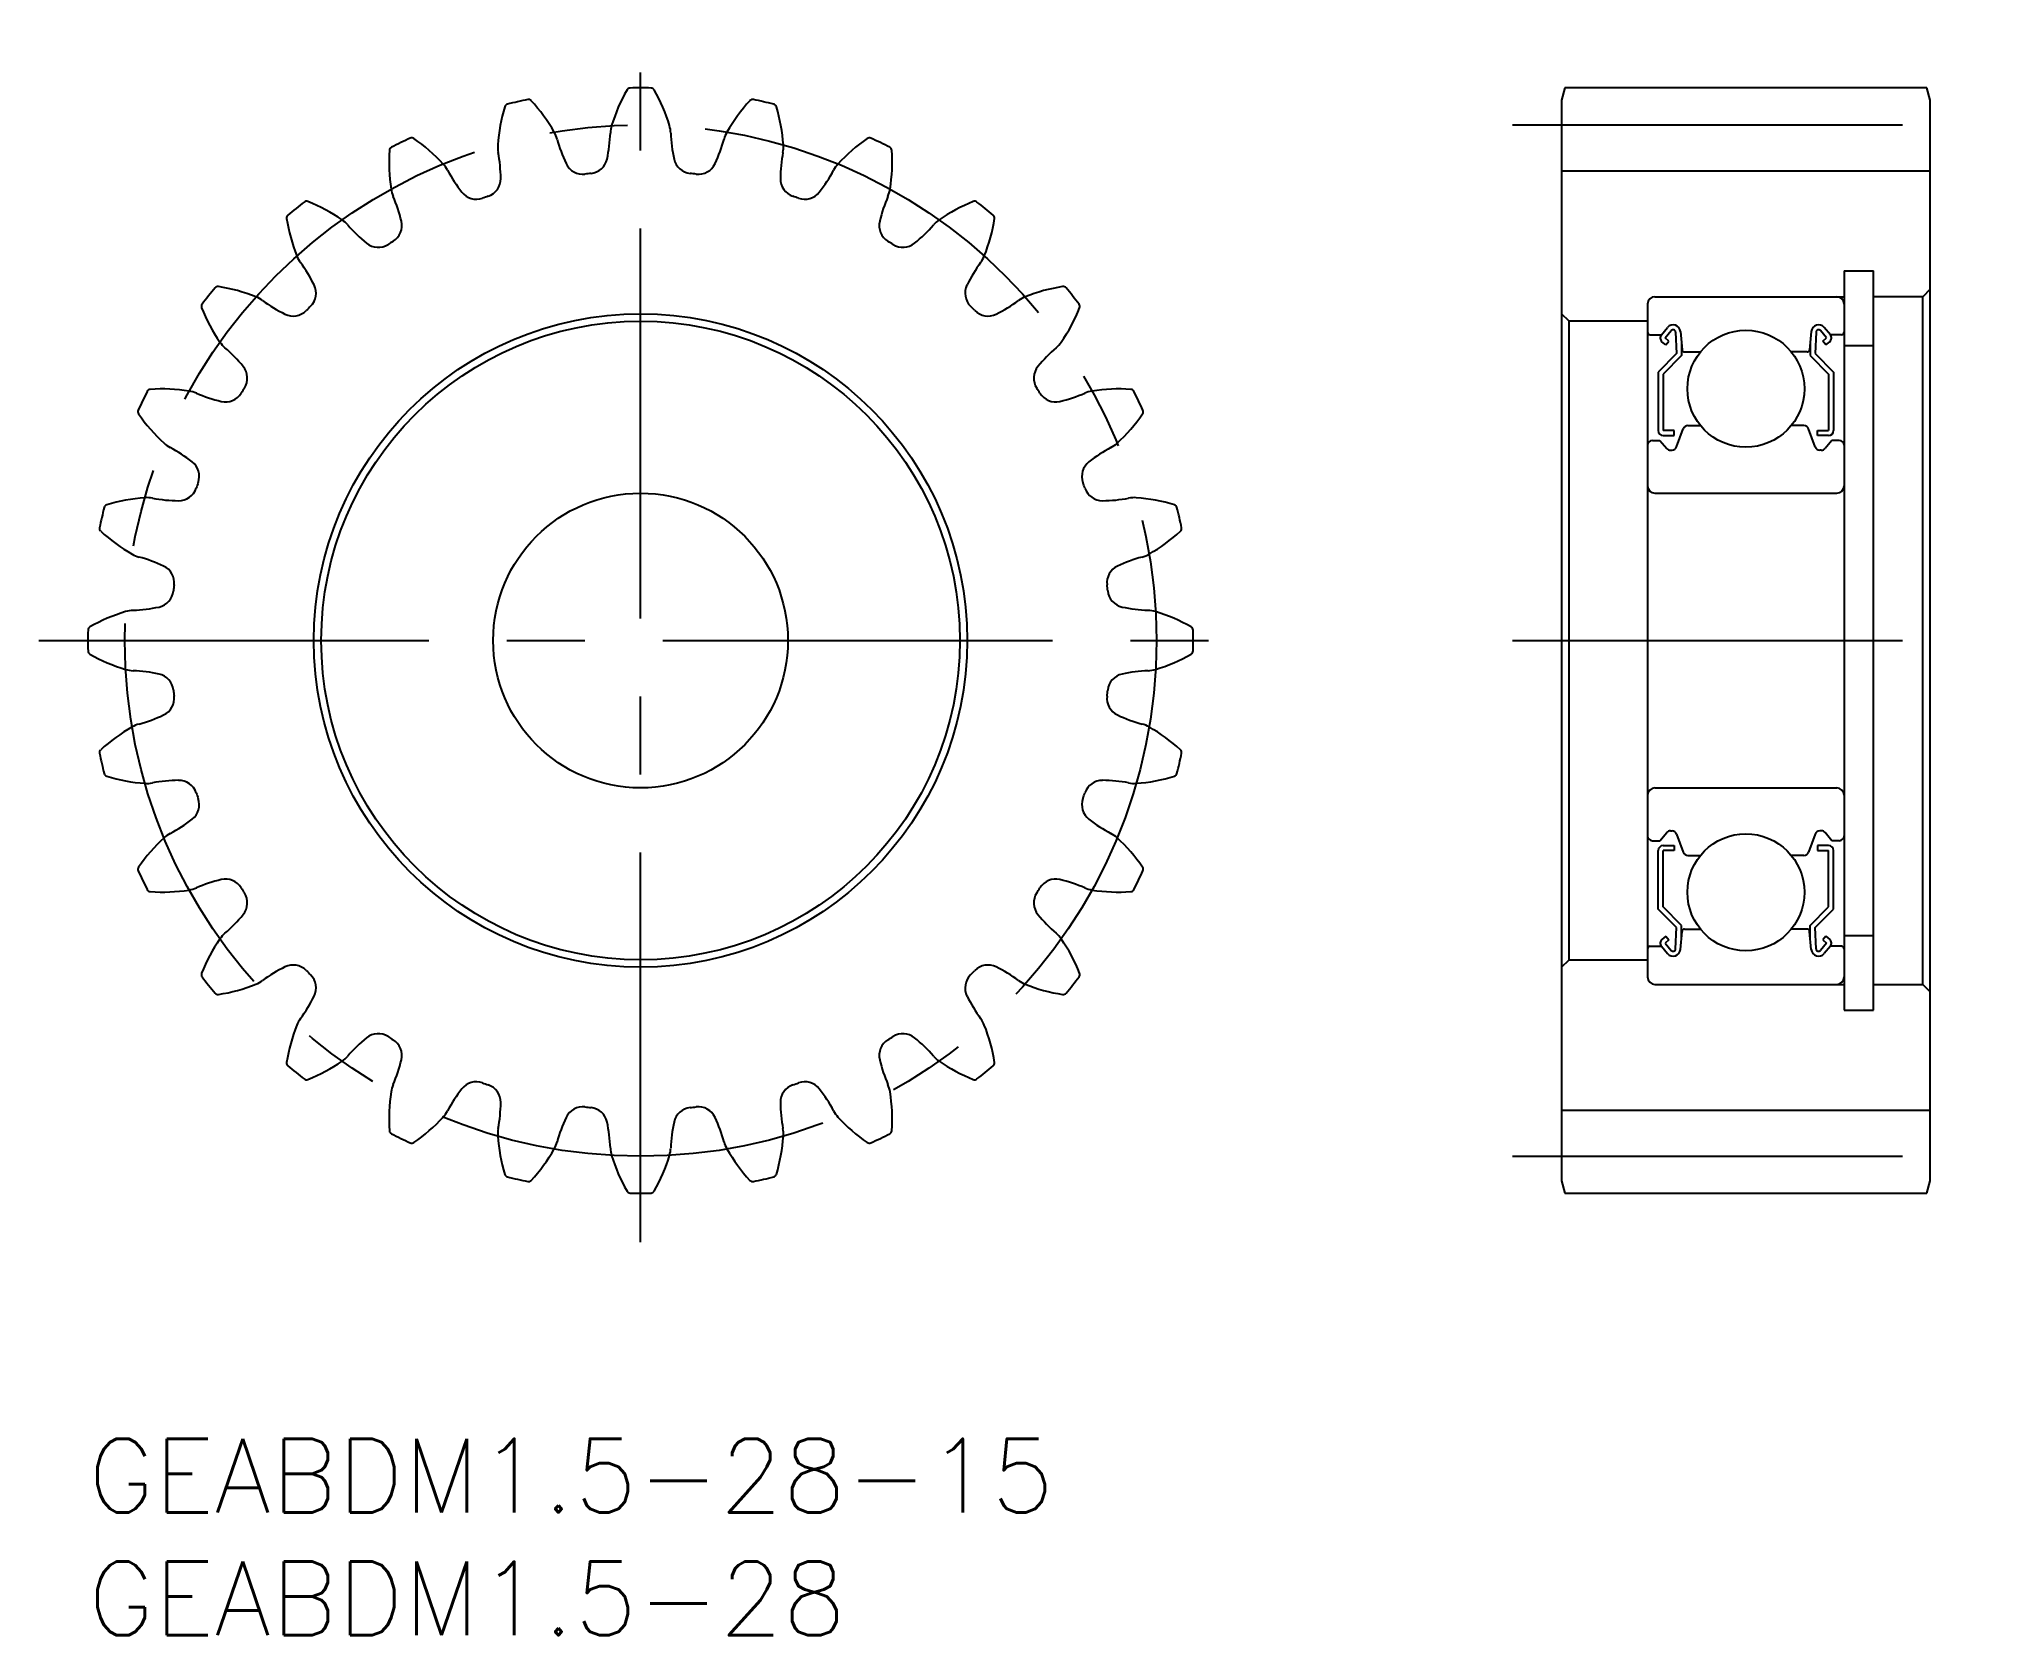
# Model space of a CAD drawing. Extents: x -2 to 77, y -8 to 57.
import ezdxf

# ---------------------------------------------------------------- set-up
doc = ezdxf.new("R2010")
doc.units = 0
doc.header["$LTSCALE"] = 0.5
doc.linetypes.add('CENTER', pattern=[50.8, 31.75, -6.35, 6.35, -6.35])
for name, color, linetype in [('MSM_CENTER', 1, 'CENTER'), ('MSM_CONTINUOUS', 7, 'CONTINUOUS'), ('MSM_PART_NUMBER', 7, 'CONTINUOUS')]:
    doc.layers.add(name, color=color, linetype=linetype)
doc.styles.get("Standard").update_dxf_attribs({"font": 'txt.shx', "height": 1, "bigfont": 'bigfont.shx'})

# ---------------------------------------------------------------- blocks, each defined once
blk = doc.blocks.new('*U3')
at = {"layer": 'MSM_PART_NUMBER'}
blk.add_text('GEABDM1.5-28', height=3, dxfattribs=at).set_placement((0, -8))
blk = doc.blocks.new('*U4')
at = {"layer": 'MSM_PART_NUMBER'}
blk.add_text('GEABDM1.5-28-15', height=3, dxfattribs=at).set_placement((0, -3))

msp = doc.modelspace()

# ---------------------------------------------------------------- linework, layer by layer
at = {"layer": 'MSM_CENTER'}
for p, q in [((22.5, 8), (22.5, 57)), ((58, 53.5), (77, 53.5)), ((-2, 32.5), (47, 32.5)), ((58, 32.5), (77, 32.5)), ((58, 11.5), (77, 11.5))]:
    msp.add_line(p, q, dxfattribs=at)
msp.add_circle((22.5, 32.5), 21, dxfattribs=at)
at = {"layer": 'MSM_CONTINUOUS'}
for p, q in [((60.134, 55), (60, 54.5)), ((74.866, 55), (60.134, 55)), ((75, 54.5), (74.866, 55)), ((60, 54.5), (60, 10.5)), ((75, 10.5), (75, 54.5)), ((60, 51.625), (75, 51.625)), ((71.5, 47.553), (71.5, 17.447)), ((71.5, 47.553), (72.7, 47.553)), ((72.7, 17.447), (72.7, 47.553)), ((75, 46.8), (74.7, 46.5)), ((63.5, 46.2), (63.5, 18.8)), ((63.8, 46.5), (71.5, 46.5)), ((74.7, 46.5), (72.7, 46.5)), ((74.7, 18.5), (74.7, 46.5)), ((60.3, 45.5), (60, 45.8)), ((63.5, 45.5), (60.3, 45.5)), ((60.3, 19.5), (60.3, 45.5)), ((64.06, 44.95), (64.31, 45.248)), ((64.213, 44.821), (64.463, 45.119)), ((64.64, 45.06), (64.683, 44.183)), ((64.838, 45.081), (64.903, 44.341)), ((70.162, 45.081), (70.097, 44.341)), ((70.36, 45.06), (70.317, 44.183)), ((70.787, 44.821), (70.537, 45.119)), ((70.94, 44.95), (70.69, 45.248)), ((63.6, 44.95), (64.06, 44.95)), ((64.238, 44.54), (64.085, 44.668)), ((64.366, 44.693), (64.213, 44.821)), ((64.238, 44.54), (64.366, 44.693)), ((64.883, 44.57), (64.883, 44.1)), ((65.003, 44.25), (65.651, 44.25)), ((69.997, 44.25), (69.349, 44.25)), ((70.117, 44.57), (70.117, 44.1)), ((70.634, 44.693), (70.787, 44.821)), ((70.762, 44.54), (70.634, 44.693)), ((70.762, 44.54), (70.915, 44.668)), ((71.4, 44.95), (70.94, 44.95)), ((71.5, 44.511), (72.7, 44.511)), ((64.683, 44.183), (63.933, 43.433)), ((64.883, 44.1), (64.133, 43.35)), ((70.117, 44.1), (70.867, 43.35)), ((70.317, 44.183), (71.067, 43.433)), ((63.933, 43.433), (63.933, 41.05)), ((64.133, 43.35), (64.133, 41.05)), ((70.867, 43.35), (70.867, 41.05)), ((71.067, 43.433), (71.067, 41.05)), ((64.682, 40.382), (64.95, 41.118)), ((65.138, 41.25), (65.651, 41.25)), ((69.862, 41.25), (69.349, 41.25)), ((70.318, 40.382), (70.05, 41.118)), ((63.7, 40.65), (64, 40.65)), ((64, 40.65), (64.276, 40.321)), ((64.583, 41.05), (64.133, 41.05)), ((64.133, 40.85), (64.583, 40.85)), ((64.583, 40.85), (64.583, 41.05)), ((70.417, 41.05), (70.867, 41.05)), ((70.417, 40.85), (70.417, 41.05)), ((70.867, 40.85), (70.417, 40.85)), ((71, 40.65), (70.724, 40.321)), ((71.3, 40.65), (71, 40.65)), ((64.429, 40.25), (64.494, 40.25)), ((70.571, 40.25), (70.506, 40.25)), ((63.8, 38.5), (71.2, 38.5)), ((63.8, 26.5), (71.2, 26.5)), ((64, 24.35), (64.276, 24.679)), ((64.429, 24.75), (64.494, 24.75)), ((64.682, 24.618), (64.95, 23.882)), ((70.318, 24.618), (70.05, 23.882)), ((70.571, 24.75), (70.506, 24.75)), ((71, 24.35), (70.724, 24.679)), ((63.7, 24.35), (64, 24.35)), ((63.933, 21.567), (63.933, 23.95)), ((64.133, 24.15), (64.583, 24.15)), ((64.133, 21.65), (64.133, 23.95)), ((64.583, 23.95), (64.133, 23.95)), ((64.583, 24.15), (64.583, 23.95)), ((65.138, 23.75), (65.651, 23.75)), ((65.266, 23.75), (65.266, 23.75)), ((65.394, 23.75), (65.394, 23.75)), ((69.862, 23.75), (69.349, 23.75)), ((70.417, 24.15), (70.417, 23.95)), ((70.867, 24.15), (70.417, 24.15)), ((70.417, 23.95), (70.867, 23.95)), ((70.867, 21.65), (70.867, 23.95)), ((71.3, 24.35), (71, 24.35)), ((71.067, 21.567), (71.067, 23.95)), ((64.683, 20.817), (63.933, 21.567)), ((64.883, 20.9), (64.133, 21.65)), ((70.117, 20.9), (70.867, 21.65)), ((70.317, 20.817), (71.067, 21.567)), ((64.64, 19.94), (64.683, 20.817)), ((64.838, 19.919), (64.903, 20.659)), ((64.883, 20.43), (64.883, 20.9)), ((65.003, 20.75), (65.651, 20.75)), ((69.997, 20.75), (69.349, 20.75)), ((70.162, 19.919), (70.097, 20.659)), ((70.117, 20.43), (70.117, 20.9)), ((70.36, 19.94), (70.317, 20.817)), ((63.6, 20.05), (64.06, 20.05)), ((64.06, 20.05), (64.31, 19.752)), ((64.238, 20.46), (64.085, 20.332)), ((64.366, 20.307), (64.213, 20.179)), ((64.213, 20.179), (64.463, 19.881)), ((64.238, 20.46), (64.366, 20.307)), ((70.787, 20.179), (70.537, 19.881)), ((70.762, 20.46), (70.634, 20.307)), ((70.634, 20.307), (70.787, 20.179)), ((70.94, 20.05), (70.69, 19.752)), ((70.762, 20.46), (70.915, 20.332)), ((71.4, 20.05), (70.94, 20.05)), ((71.5, 20.489), (72.7, 20.489)), ((60, 19.2), (60.3, 19.5)), ((60.3, 19.5), (63.5, 19.5)), ((63.8, 18.5), (71.5, 18.5)), ((72.7, 18.5), (74.7, 18.5)), ((74.7, 18.5), (75, 18.2)), ((71.5, 17.447), (72.7, 17.447)), ((60, 13.375), (75, 13.375)), ((60, 10.5), (60.134, 10)), ((74.866, 10), (75, 10.5)), ((60.134, 10), (74.866, 10))]:
    msp.add_line(p, q, dxfattribs=at)
for centre, radius in [((22.5, 32.5), 13.3), ((22.5, 32.5), 13), ((67.5, 42.75), 2.381), ((22.5, 32.5), 6), ((67.5, 22.25), 2.381)]:
    msp.add_circle(centre, radius, dxfattribs=at)
for centre, radius, start, end in [((22.5, 32.5), 22.5, 101.77517, 103.93911), ((17.939, 54.38), 0.15, 42.62178, 101.77517), ((28.024, 51.445), 7, 150.23535, 163.21429), ((22.078, 54.846), 0.15, 91.08197, 150.23535), ((22.5, 32.5), 22.5, 88.91803, 91.08197), ((22.922, 54.846), 0.15, 29.76465, 88.91803), ((16.976, 51.445), 7, 16.78571, 29.76465), ((27.061, 54.38), 0.15, 78.22483, 137.37821), ((22.5, 32.5), 22.5, 76.06089, 78.22483), ((23.67, 52.2), 7, 163.09249, 176.07143), ((17.116, 54.192), 0.15, 103.93911, 163.09249), ((12.898, 49.741), 7, 29.64286, 42.62179), ((32.102, 49.741), 7, 137.37821, 150.35714), ((27.884, 54.192), 0.15, 16.90751, 76.06089), ((21.33, 52.2), 7, 3.92857, 16.90751), ((22.5, 32.5), 22.5, 114.63231, 116.79626), ((13.185, 52.816), 0.15, 55.47892, 114.63231), ((9.303, 47.172), 7, 42.5, 55.47894), ((17.913, 52.595), 1.23, 15.23792, 29.64287), ((15.054, 53.421), 6.222, 347.79048, 357.61923), ((22.5, 53.112), 1.23, 163.21427, 177.61922), ((22.5, 53.112), 1.23, 2.38078, 16.78573), ((29.946, 53.421), 6.222, 182.38077, 192.20952), ((27.087, 52.595), 1.23, 150.35712, 164.76208), ((35.697, 47.172), 7, 124.52106, 137.5), ((31.815, 52.816), 0.15, 65.36769, 124.52106), ((22.5, 32.5), 22.5, 63.20374, 65.36769), ((19.257, 51.966), 7, 175.94964, 188.92857), ((12.424, 52.45), 0.15, 116.79626, 175.94964), ((17.913, 52.595), 1.23, 176.07141, 190.47636), ((10.586, 51.24), 6.222, 0.64762, 10.47637), ((25.104, 54.554), 6.222, 195.23791, 205.06666), ((19.896, 54.554), 6.222, 334.93334, 344.76209), ((34.414, 51.24), 6.222, 169.52363, 179.35238), ((27.087, 52.595), 1.23, 349.52364, 3.92859), ((32.576, 52.45), 0.15, 4.05036, 63.20374), ((25.743, 51.966), 7, 351.07143, 4.05036), ((13.557, 51.071), 1.23, 28.09507, 42.50002), ((20.131, 54.58), 6.222, 208.09506, 217.92381), ((20.147, 52.235), 0.75, 205.06667, 276.79996), ((22.5, 32.5), 19.125, 96.05718, 96.79996), ((20.403, 52.264), 0.75, 276.05718, 347.79049), ((24.597, 52.264), 0.75, 192.20952, 263.94282), ((22.5, 32.5), 19.125, 83.20004, 83.94282), ((24.853, 52.235), 0.75, 263.20004, 334.93335), ((24.869, 54.58), 6.222, 322.0762, 331.90494), ((31.443, 51.071), 1.23, 137.49998, 151.90493), ((13.557, 51.071), 1.23, 188.92855, 203.3335), ((6.714, 48.119), 6.222, 13.50477, 23.33352), ((15.814, 51.217), 0.75, 217.92381, 289.65711), ((22.5, 32.5), 19.125, 108.91432, 109.65711), ((16.057, 51.302), 0.75, 288.91432, 0.64763), ((28.943, 51.302), 0.75, 179.35237, 251.08568), ((22.5, 32.5), 19.125, 70.34289, 71.08568), ((29.186, 51.217), 0.75, 250.34289, 322.0762), ((38.286, 48.119), 6.222, 156.66648, 166.49523), ((31.443, 51.071), 1.23, 336.6665, 351.07145), ((8.238, 49.708), 0.15, 129.6534, 188.80678), ((22.5, 32.5), 22.5, 127.48946, 129.6534), ((8.897, 50.234), 0.15, 68.33607, 127.48946), ((6.369, 43.868), 7, 55.35714, 68.33608), ((38.631, 43.868), 7, 111.66392, 124.64286), ((36.103, 50.234), 0.15, 52.51054, 111.66392), ((22.5, 32.5), 22.5, 50.3466, 52.51054), ((36.762, 49.708), 0.15, 351.19322, 50.3466), ((15.007, 50.756), 7, 188.80678, 201.78571), ((9.649, 48.615), 1.23, 40.95221, 55.35716), ((15.277, 53.499), 6.222, 220.9522, 230.78095), ((12.035, 49.397), 0.75, 301.77146, 13.50477), ((32.965, 49.397), 0.75, 166.49524, 238.22854), ((29.723, 53.499), 6.222, 309.21905, 319.0478), ((35.351, 48.615), 1.23, 124.64284, 139.04779), ((29.993, 50.756), 7, 338.21429, 351.19322), ((11.817, 49.26), 0.75, 230.78096, 302.51425), ((22.5, 32.5), 19.125, 121.77146, 122.51425), ((22.5, 32.5), 19.125, 57.48575, 58.22854), ((33.183, 49.26), 0.75, 237.48575, 309.21906), ((9.649, 48.615), 1.23, 201.7857, 216.19065), ((3.634, 44.215), 6.222, 26.36191, 36.19066), ((41.366, 44.215), 6.222, 143.80934, 153.63809), ((35.351, 48.615), 1.23, 323.80935, 338.2143), ((22.5, 32.5), 22.5, 140.3466, 142.51054), ((5.292, 46.762), 0.15, 81.19321, 140.3466), ((4.244, 39.993), 7, 68.21429, 81.19322), ((8.538, 46.645), 0.75, 314.62861, 26.36192), ((36.462, 46.645), 0.75, 153.6381, 225.37139), ((40.756, 39.993), 7, 98.80678, 111.78571), ((39.708, 46.762), 0.15, 39.6534, 98.80678), ((22.5, 32.5), 22.5, 37.48946, 39.6534), ((4.766, 46.103), 0.15, 142.51054, 201.66392), ((11.132, 48.631), 7, 201.66392, 214.64286), ((6.385, 45.351), 1.23, 53.80935, 68.2143), ((10.785, 51.366), 6.222, 233.80934, 243.63809), ((8.355, 46.462), 0.75, 243.6381, 315.37139), ((22.5, 32.5), 19.125, 134.62861, 135.37139), ((22.5, 32.5), 19.125, 44.62861, 45.37139), ((36.645, 46.462), 0.75, 224.62861, 296.36192), ((34.215, 51.366), 6.222, 296.36191, 306.19066), ((38.615, 45.351), 1.23, 111.7857, 126.19065), ((33.868, 48.631), 7, 325.35714, 338.33608), ((40.234, 46.103), 0.15, 338.33608, 37.48946), ((63.8, 46.2), 0.3, 90, 180), ((71.2, 46.2), 0.3, 0, 90), ((63.6, 45.05), 0.1, 180, 270), ((64.539, 45.055), 0.3, 4.99676, 140.00197), ((64.54, 45.055), 0.1, 2.81979, 140.00215), ((70.461, 45.055), 0.3, 39.99803, 175.00324), ((70.46, 45.055), 0.1, 39.99785, 177.18021), ((71.4, 45.05), 0.1, 270, 0), ((6.385, 45.351), 1.23, 214.64284, 229.04779), ((1.501, 39.723), 6.222, 39.21905, 49.0478), ((43.499, 39.723), 6.222, 130.9522, 140.78095), ((38.615, 45.351), 1.23, 310.95221, 325.35716), ((64.213, 44.821), 0.2, 140.00197, 230.08631), ((65.003, 44.35), 0.1, 184.99676, 269.99912), ((69.997, 44.35), 0.1, 270.00088, 355.00324), ((70.787, 44.821), 0.2, 309.91369, 39.99803), ((5.74, 43.183), 0.75, 327.48575, 39.21906), ((39.26, 43.183), 0.75, 140.78096, 212.51425), ((2.55, 42.576), 0.15, 94.05035, 153.20374), ((3.034, 35.743), 7, 81.07143, 94.05036), ((22.5, 32.5), 19.125, 147.48575, 148.22854), ((22.5, 32.5), 19.125, 31.77146, 32.51425), ((41.966, 35.743), 7, 85.94964, 98.92857), ((42.45, 42.576), 0.15, 26.79626, 85.94964), ((2.184, 41.815), 0.15, 155.36769, 214.52106), ((22.5, 32.5), 22.5, 153.20374, 155.36769), ((3.929, 41.443), 1.23, 66.6665, 81.07145), ((6.881, 48.286), 6.222, 246.66648, 256.49523), ((5.603, 42.965), 0.75, 256.49524, 328.22854), ((39.397, 42.965), 0.75, 211.77146, 283.50477), ((38.119, 48.286), 6.222, 283.50477, 293.33352), ((41.071, 41.443), 1.23, 98.92855, 113.3335), ((22.5, 32.5), 22.5, 24.63231, 26.79626), ((42.816, 41.815), 0.15, 325.47894, 24.63231), ((7.828, 45.697), 7, 214.52106, 227.5), ((37.172, 45.697), 7, 312.5, 325.47894), ((65.138, 41.05), 0.2, 90, 159.99165), ((69.862, 41.05), 0.2, 20.00835, 90), ((3.929, 41.443), 1.23, 227.49998, 241.90493), ((0.42, 34.869), 6.222, 52.0762, 61.90494), ((44.58, 34.869), 6.222, 118.09506, 127.92381), ((41.071, 41.443), 1.23, 298.09507, 312.50001), ((63.7, 40.45), 0.2, 90, 180), ((64.133, 41.05), 0.2, 180, 270), ((64.429, 40.45), 0.2, 219.9952, 270), ((64.494, 40.45), 0.2, 270, 339.99165), ((70.506, 40.45), 0.2, 200.00835, 270), ((70.571, 40.45), 0.2, 270, 320.0048), ((70.867, 41.05), 0.2, 270, 0), ((71.3, 40.45), 0.2, 0, 90), ((3.783, 39.186), 0.75, 340.34289, 52.0762), ((41.217, 39.186), 0.75, 127.92381, 199.65711), ((22.5, 32.5), 19.125, 160.34289, 161.08568), ((22.5, 32.5), 19.125, 18.91432, 19.65711), ((63.8, 38.8), 0.3, 180, 270), ((71.2, 38.8), 0.3, 270, 0), ((22.5, 32.5), 22.5, 166.06089, 168.22483), ((0.808, 37.884), 0.15, 106.9075, 166.06089), ((2.8, 31.33), 7, 93.92857, 106.90751), ((2.405, 37.087), 1.23, 79.52364, 93.92859), ((3.76, 44.414), 6.222, 259.52363, 269.35238), ((3.698, 38.943), 0.75, 269.35237, 341.08568), ((41.302, 38.943), 0.75, 198.91432, 270.64763), ((41.24, 44.414), 6.222, 270.64762, 280.47637), ((42.595, 37.087), 1.23, 86.07141, 100.47636), ((42.2, 31.33), 7, 73.09249, 86.07143), ((44.192, 37.884), 0.15, 13.93911, 73.09249), ((22.5, 32.5), 22.5, 11.77517, 13.93911), ((0.62, 37.061), 0.15, 168.22483, 227.37821), ((5.259, 42.102), 7, 227.37821, 240.35714), ((39.741, 42.102), 7, 299.64286, 312.62179), ((44.38, 37.061), 0.15, 312.62178, 11.77517), ((2.405, 37.087), 1.23, 240.35712, 254.76208), ((0.446, 29.896), 6.222, 64.93334, 74.76209), ((44.554, 29.896), 6.222, 105.23791, 115.06666), ((42.595, 37.087), 1.23, 285.23792, 299.64287), ((2.765, 34.853), 0.75, 353.20004, 64.93335), ((22.5, 32.5), 19.125, 173.20004, 173.94282), ((42.235, 34.853), 0.75, 115.06667, 186.79996), ((22.5, 32.5), 19.125, 6.05718, 6.79996), ((2.736, 34.597), 0.75, 282.20952, 353.94282), ((42.264, 34.597), 0.75, 186.05718, 257.79049), ((3.555, 26.976), 7, 106.78571, 119.76465), ((1.888, 32.5), 1.23, 92.38078, 106.78573), ((1.579, 39.946), 6.222, 272.38077, 282.20952), ((43.421, 39.946), 6.222, 257.79048, 267.61923), ((43.112, 32.5), 1.23, 73.21427, 87.61922), ((41.445, 26.976), 7, 60.23535, 73.21428), ((22.5, 32.5), 22.5, 178.91803, 181.08197), ((0.154, 32.922), 0.15, 119.76464, 178.91803), ((44.846, 32.922), 0.15, 1.08197, 60.23535), ((22.5, 32.5), 22.5, 358.91803, 1.08197), ((0.154, 32.078), 0.15, 181.08197, 240.23535), ((3.555, 38.024), 7, 240.23535, 253.21428), ((41.445, 38.024), 7, 286.78571, 299.76465), ((44.846, 32.078), 0.15, 299.76464, 358.91803), ((1.888, 32.5), 1.23, 253.21427, 267.61922), ((1.579, 25.054), 6.222, 77.79048, 87.61923), ((2.736, 30.403), 0.75, 6.05718, 77.79049), ((42.264, 30.403), 0.75, 102.20953, 173.94282), ((43.421, 25.054), 6.222, 92.38077, 102.20952), ((43.112, 32.5), 1.23, 272.38078, 286.78573), ((2.765, 30.147), 0.75, 295.06666, 6.79996), ((22.5, 32.5), 19.125, 186.05718, 186.79996), ((42.235, 30.147), 0.75, 173.20004, 244.93335), ((22.5, 32.5), 19.125, 353.20004, 353.94282), ((0.446, 35.104), 6.222, 285.23791, 295.06666), ((44.554, 35.104), 6.222, 244.93334, 254.76209), ((5.259, 22.898), 7, 119.64286, 132.62179), ((2.405, 27.913), 1.23, 105.23792, 119.64287), ((42.595, 27.913), 1.23, 60.35712, 74.76208), ((39.741, 22.898), 7, 47.37821, 60.35714), ((0.62, 27.939), 0.15, 132.62178, 191.77517), ((22.5, 32.5), 22.5, 191.77517, 193.93911), ((22.5, 32.5), 22.5, 346.06089, 348.22483), ((44.38, 27.939), 0.15, 348.22483, 47.37821), ((0.808, 27.116), 0.15, 193.93911, 253.09249), ((2.8, 33.67), 7, 253.09249, 266.07143), ((42.2, 33.67), 7, 273.92857, 286.90751), ((44.192, 27.116), 0.15, 286.9075, 346.06089), ((2.405, 27.913), 1.23, 266.07141, 280.47636), ((3.76, 20.586), 6.222, 90.64762, 100.47637), ((3.698, 26.057), 0.75, 18.91432, 90.64763), ((22.5, 32.5), 19.125, 198.91432, 199.65711), ((22.5, 32.5), 19.125, 340.34289, 341.08568), ((41.302, 26.057), 0.75, 89.35238, 161.08568), ((41.24, 20.586), 6.222, 79.52363, 89.35238), ((42.595, 27.913), 1.23, 259.52364, 273.92858), ((63.8, 26.2), 0.3, 90, 180), ((71.2, 26.2), 0.3, 0, 90), ((3.783, 25.814), 0.75, 307.9238, 19.65711), ((41.217, 25.814), 0.75, 160.34289, 232.0762), ((3.929, 23.557), 1.23, 118.09507, 132.50002), ((0.42, 30.131), 6.222, 298.09506, 307.9238), ((44.58, 30.131), 6.222, 232.0762, 241.90494), ((41.071, 23.557), 1.23, 47.49998, 61.90493), ((63.7, 24.55), 0.2, 180, 270), ((64.429, 24.55), 0.2, 90, 140.0048), ((64.494, 24.55), 0.2, 20.00835, 90), ((70.506, 24.55), 0.2, 90, 159.99165), ((70.571, 24.55), 0.2, 39.9952, 90), ((71.3, 24.55), 0.2, 270, 0), ((7.828, 19.303), 7, 132.5, 145.47894), ((37.172, 19.303), 7, 34.52106, 47.5), ((64.133, 23.95), 0.2, 90, 180), ((65.138, 23.95), 0.2, 200.00835, 270), ((69.862, 23.95), 0.2, 270, 339.99165), ((70.867, 23.95), 0.2, 0, 90), ((2.184, 23.185), 0.15, 145.47893, 204.63231), ((22.5, 32.5), 22.5, 204.63231, 206.79626), ((22.5, 32.5), 22.5, 333.20374, 335.36769), ((42.816, 23.185), 0.15, 335.36769, 34.52106), ((2.55, 22.424), 0.15, 206.79626, 265.94964), ((3.034, 29.257), 7, 265.94964, 278.92857), ((3.929, 23.557), 1.23, 278.92855, 293.3335), ((6.881, 16.714), 6.222, 103.50477, 113.33352), ((5.603, 22.035), 0.75, 31.77146, 103.50477), ((22.5, 32.5), 19.125, 211.77146, 212.51425), ((5.74, 21.817), 0.75, 320.78095, 32.51425), ((39.26, 21.817), 0.75, 147.48575, 219.21906), ((22.5, 32.5), 19.125, 327.48575, 328.22854), ((39.397, 22.035), 0.75, 76.49524, 148.22854), ((38.119, 16.714), 6.222, 66.66648, 76.49523), ((41.071, 23.557), 1.23, 246.6665, 261.07145), ((41.966, 29.257), 7, 261.07143, 274.05036), ((42.45, 22.424), 0.15, 274.05035, 333.20374), ((1.501, 25.277), 6.222, 310.9522, 320.78095), ((43.499, 25.277), 6.222, 219.21905, 229.0478), ((6.385, 19.649), 1.23, 130.95221, 145.35716), ((38.615, 19.649), 1.23, 34.64284, 49.04779), ((65.003, 20.65), 0.1, 90.00088, 175.00324), ((69.997, 20.65), 0.1, 4.99676, 89.99912), ((11.132, 16.369), 7, 145.35714, 158.33608), ((33.868, 16.369), 7, 21.66392, 34.64286), ((63.6, 19.95), 0.1, 90, 180), ((64.213, 20.179), 0.2, 129.91369, 219.99803), ((64.539, 19.945), 0.3, 219.99803, 355.00324), ((64.54, 19.945), 0.1, 219.99785, 357.18021), ((70.461, 19.945), 0.3, 184.99676, 320.00197), ((70.46, 19.945), 0.1, 182.81979, 320.00215), ((70.787, 20.179), 0.2, 320.00197, 50.08631), ((71.4, 19.95), 0.1, 0, 90), ((10.785, 13.634), 6.222, 116.36191, 126.19066), ((8.355, 18.538), 0.75, 44.62861, 116.36192), ((22.5, 32.5), 19.125, 224.62861, 225.37139), ((22.5, 32.5), 19.125, 314.62861, 315.37139), ((36.645, 18.538), 0.75, 63.6381, 135.37139), ((34.215, 13.634), 6.222, 53.80934, 63.63809), ((4.766, 18.897), 0.15, 158.33607, 217.48946), ((22.5, 32.5), 22.5, 217.48946, 219.6534), ((4.244, 25.007), 7, 278.80678, 291.78571), ((6.385, 19.649), 1.23, 291.7857, 306.19065), ((8.538, 18.355), 0.75, 333.6381, 45.37139), ((36.462, 18.355), 0.75, 134.62861, 206.36192), ((38.615, 19.649), 1.23, 233.80935, 248.2143), ((40.756, 25.007), 7, 248.21429, 261.19322), ((22.5, 32.5), 22.5, 320.3466, 322.51054), ((40.234, 18.897), 0.15, 322.51054, 21.66392), ((63.8, 18.8), 0.3, 180, 270), ((71.2, 18.8), 0.3, 270, 0), ((5.292, 18.238), 0.15, 219.6534, 278.80678), ((3.634, 20.785), 6.222, 323.80934, 333.63809), ((41.366, 20.785), 6.222, 206.36191, 216.19066), ((39.708, 18.238), 0.15, 261.19321, 320.3466), ((15.007, 14.244), 7, 158.21429, 171.19322), ((9.649, 16.385), 1.23, 143.80935, 158.2143), ((35.351, 16.385), 1.23, 21.7857, 36.19065), ((29.993, 14.244), 7, 8.80678, 21.78571), ((15.277, 11.501), 6.222, 129.21905, 139.0478), ((11.817, 15.74), 0.75, 57.48575, 129.21906), ((22.5, 32.5), 19.125, 237.48575, 238.22854), ((12.035, 15.603), 0.75, 346.49524, 58.22854), ((32.965, 15.603), 0.75, 121.77146, 193.50477), ((22.5, 32.5), 19.125, 301.77146, 302.51425), ((33.183, 15.74), 0.75, 50.78095, 122.51425), ((29.723, 11.501), 6.222, 40.9522, 50.78095), ((8.238, 15.292), 0.15, 171.19321, 230.3466), ((22.5, 32.5), 22.5, 230.3466, 232.51054), ((6.369, 21.132), 7, 291.66392, 304.64286), ((9.649, 16.385), 1.23, 304.64284, 319.04779), ((6.714, 16.881), 6.222, 336.66648, 346.49523), ((38.286, 16.881), 6.222, 193.50477, 203.33352), ((35.351, 16.385), 1.23, 220.95221, 235.35716), ((38.631, 21.132), 7, 235.35714, 248.33608), ((22.5, 32.5), 22.5, 307.48946, 309.6534), ((36.762, 15.292), 0.15, 309.6534, 8.80678), ((8.897, 14.766), 0.15, 232.51054, 291.66392), ((13.557, 13.929), 1.23, 156.6665, 171.07145), ((20.131, 10.42), 6.222, 142.0762, 151.90494), ((15.814, 13.783), 0.75, 70.34289, 142.0762), ((22.5, 32.5), 19.125, 250.34289, 251.08568), ((16.057, 13.698), 0.75, 359.35238, 71.08568), ((28.943, 13.698), 0.75, 108.91432, 180.64763), ((22.5, 32.5), 19.125, 288.91432, 289.65711), ((29.186, 13.783), 0.75, 37.9238, 109.65711), ((24.869, 10.42), 6.222, 28.09506, 37.9238), ((31.443, 13.929), 1.23, 8.92855, 23.3335), ((36.103, 14.766), 0.15, 248.33607, 307.48946), ((19.257, 13.034), 7, 171.07143, 184.05036), ((10.586, 13.76), 6.222, 349.52363, 359.35238), ((20.147, 12.765), 0.75, 83.20004, 154.93335), ((22.5, 32.5), 19.125, 263.20004, 263.94282), ((20.403, 12.736), 0.75, 12.20953, 83.94282), ((24.597, 12.736), 0.75, 96.05718, 167.79049), ((22.5, 32.5), 19.125, 276.05718, 276.79996), ((24.853, 12.765), 0.75, 25.06667, 96.79996), ((34.414, 13.76), 6.222, 180.64762, 190.47637), ((25.743, 13.034), 7, 355.94964, 8.92857), ((9.303, 17.828), 7, 304.52106, 317.5), ((13.557, 13.929), 1.23, 317.49998, 331.90493), ((25.104, 10.446), 6.222, 154.93334, 164.76209), ((15.054, 11.579), 6.222, 2.38077, 12.20952), ((29.946, 11.579), 6.222, 167.79048, 177.61923), ((19.896, 10.446), 6.222, 15.23791, 25.06666), ((31.443, 13.929), 1.23, 208.09507, 222.50002), ((35.697, 17.828), 7, 222.5, 235.47894), ((12.424, 12.55), 0.15, 184.05035, 243.20374), ((22.5, 32.5), 22.5, 243.20374, 245.36769), ((13.185, 12.184), 0.15, 245.36769, 304.52106), ((17.913, 12.405), 1.23, 169.52364, 183.92858), ((23.67, 12.8), 7, 183.92857, 196.90751), ((17.913, 12.405), 1.23, 330.35712, 344.76208), ((27.087, 12.405), 1.23, 195.23792, 209.64287), ((21.33, 12.8), 7, 343.09249, 356.07143), ((27.087, 12.405), 1.23, 356.07141, 10.47636), ((31.815, 12.184), 0.15, 235.47892, 294.63231), ((22.5, 32.5), 22.5, 294.63231, 296.79626), ((32.576, 12.55), 0.15, 296.79626, 355.94964), ((12.898, 15.259), 7, 317.37821, 330.35714), ((22.5, 11.888), 1.23, 182.38078, 196.78573), ((28.024, 13.555), 7, 196.78571, 209.76465), ((16.976, 13.555), 7, 330.23535, 343.21428), ((22.5, 11.888), 1.23, 343.21427, 357.61922), ((32.102, 15.259), 7, 209.64286, 222.62179), ((17.116, 10.808), 0.15, 196.9075, 256.06089), ((22.5, 32.5), 22.5, 256.06089, 258.22483), ((17.939, 10.62), 0.15, 258.22483, 317.37821), ((27.061, 10.62), 0.15, 222.62178, 281.77517), ((22.5, 32.5), 22.5, 281.77517, 283.93911), ((27.884, 10.808), 0.15, 283.93911, 343.09249), ((22.078, 10.154), 0.15, 209.76464, 268.91803), ((22.5, 32.5), 22.5, 268.91803, 271.08197), ((22.922, 10.154), 0.15, 271.08197, 330.23535)]:
    msp.add_arc(centre, radius, start, end, dxfattribs=at)

# ---------------------------------------------------------------- block references
for name in ['*U4', '*U3']:
    msp.add_blockref(name, (0, 0), dxfattribs=at)

doc.saveas('drawing.dxf')
